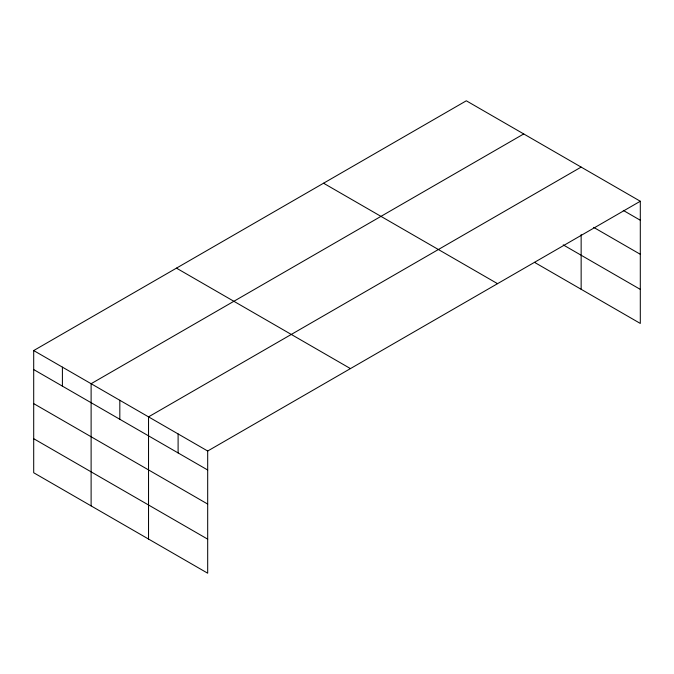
<?xml version="1.0" encoding="UTF-8"?>
<svg xmlns="http://www.w3.org/2000/svg" width="674" height="674" viewBox="0 0 674 674"><rect width="100%" height="100%" fill="white"/><g stroke="black" fill="none" stroke-linecap="round" stroke-linejoin="round"><path stroke-width="1.01" d="M33.7 350.564L207.685 451.016L207.685 573.203L33.7 472.752L33.7 350.564L466.315 100.797L640.3 201.248L640.3 323.436L534.499 262.346M523.732 133.941L91.116 383.708L91.116 505.904M581.148 167.093L148.533 416.861L148.533 539.048M207.685 451.016L640.3 201.248M623.273 210.406L640.3 220.238M593.693 227.391L640.3 254.292M563.203 244.873L640.3 289.382M323.554 183.218L497.538 283.67M176.462 268.142L350.446 368.594M33.7 369.563L207.685 470.005M33.7 403.616L207.685 504.059M33.7 438.698L207.685 539.149M581.148 234.594L581.148 289.281M178.105 433.938L178.105 452.936M119.82 400.289L119.82 419.279M62.404 367.136L62.404 386.135"/></g></svg>
